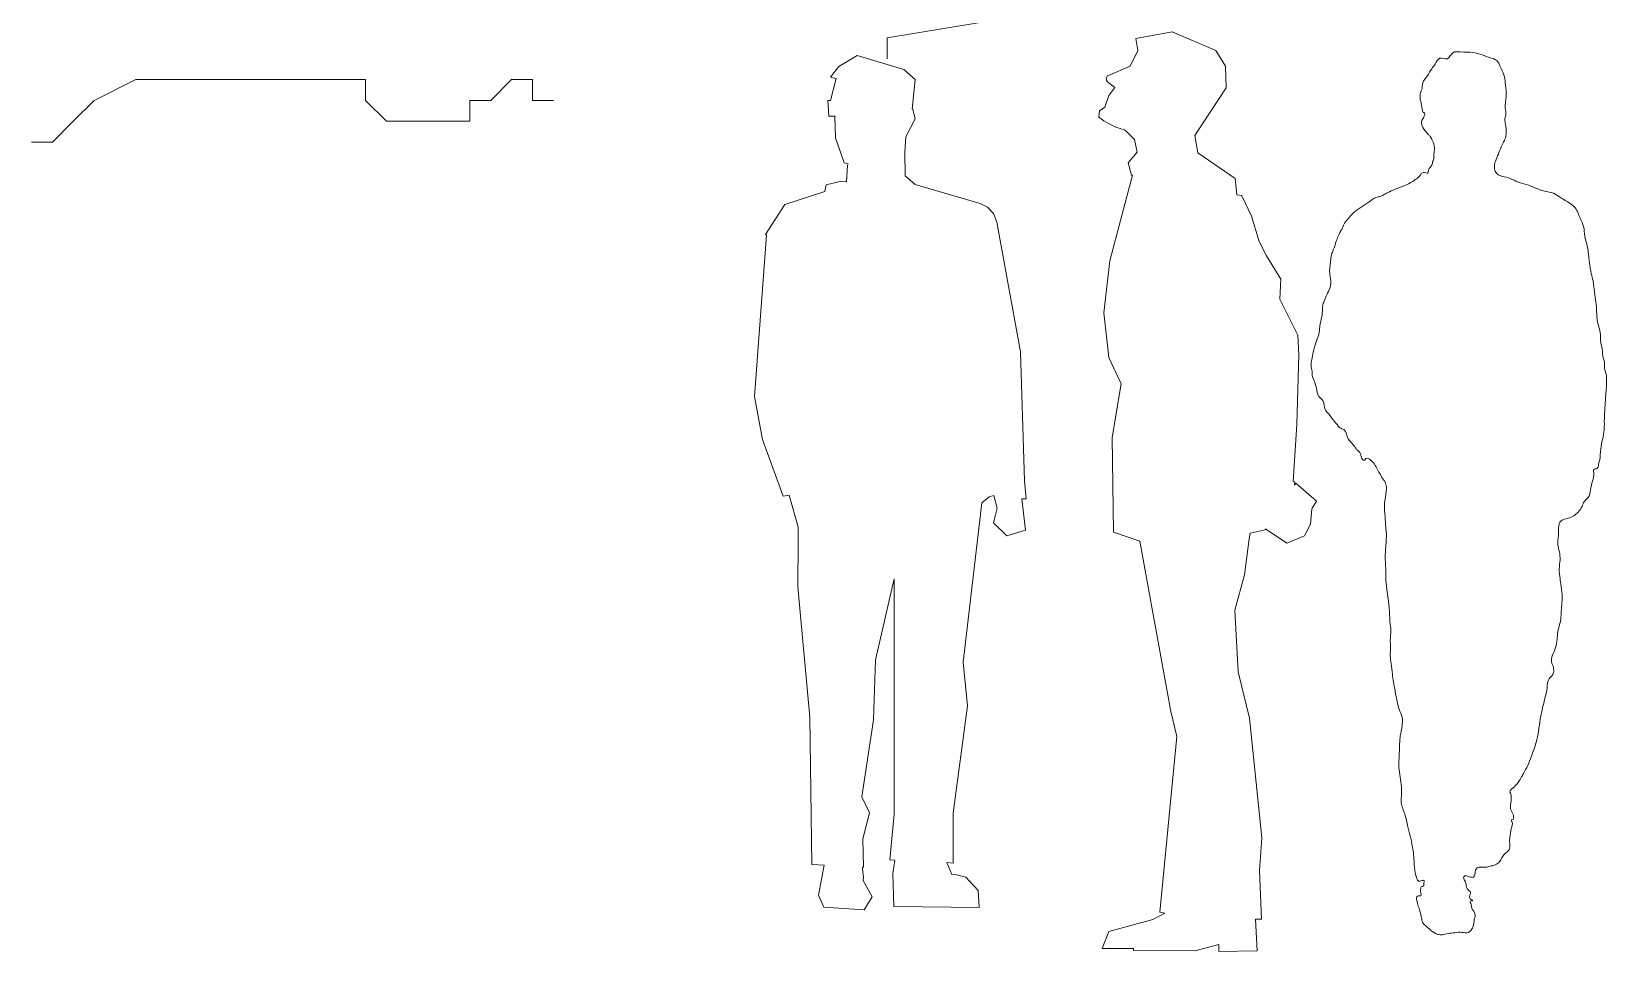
# Model space of a CAD drawing. Header units: millimetres. Extents: x -37049 to 129367, y 25385 to 90033.
# Drawn here: x 24789 to 28070, y 44465 to 46380 of the extents above; entities that cross this region are included whole.
import ezdxf

# ---------------------------------------------------------------- set-up
doc = ezdxf.new("R2010")
doc.units = ezdxf.units.MM
doc.header["$MEASUREMENT"] = 0
doc.layers.add('NBONG', color=253, linetype='Continuous', lineweight=5)
doc.layers.add('NCAY', color=3, linetype='Continuous', lineweight=13)

# ---------------------------------------------------------------- blocks, each defined once
blk = doc.blocks.new('A$C1A0A3921')
at = {"layer": 'NCAY'}
for p, q in [((2651.8, 217.1), (2912.7, 260.5)), ((2651.8, 173.7), (2651.8, 217.1)), ((999.9, 86.8), (1086.8, 130.3)), ((1086.8, 130.3), (1565, 130.3)), ((1565, 130.3), (1565, 86.8)), ((1825.9, 86.8), (1869.3, 130.3)), ((1869.3, 130.3), (1912.8, 130.3)), ((1912.8, 130.3), (1912.8, 86.8)), ((956.4, 43.4), (999.9, 86.8)), ((1565, 86.8), (1608.5, 43.4)), ((1782.4, 43.4), (1782.4, 86.8)), ((1782.4, 86.8), (1825.9, 86.8)), ((1912.8, 86.8), (1956.3, 86.8)), ((912.9, 0), (956.4, 43.4)), ((1608.5, 43.4), (1782.4, 43.4)), ((869.5, 0), (912.9, 0))]:
    blk.add_line(p, q, dxfattribs=at)

msp = doc.modelspace()

# ---------------------------------------------------------------- linework, layer by layer
at = {"layer": 'NBONG'}
for points in [[(27077.6, 46307.8), (27093.7, 46340.2), (27089.8, 46365.6), (27165.4, 46379.5), (27256.3, 46340.3), (27276.3, 46307.9), (27277.4, 46262.7), (27212.3, 46163.5), (27218.5, 46127.5), (27296.5, 46073.8), (27300.2, 46040.3), (27310.2, 46038.6), (27310.1, 46038.1), (27330.4, 45995.8), (27346.5, 45942.7), (27361.4, 45912.9), (27391.3, 45864.2), (27389.4, 45822.7), (27426.9, 45748), (27428.7, 45706.6), (27425.1, 45561.6), (27416.9, 45442.9), (27420.8, 45442.8), (27419.7, 45435.8), (27422.6, 45440), (27465.7, 45402.4), (27456.8, 45387.6), (27456.2, 45385.7), (27453.4, 45354.1), (27440.5, 45329.8), (27406.1, 45315.4), (27404.1, 45314.7), (27359.9, 45344.5), (27359.1, 45342.8), (27327.4, 45335.4), (27325.9, 45323.6), (27316.1, 45248.6), (27295.7, 45175.4), (27302.8, 45047.1), (27326.4, 44950.7), (27351.9, 44701.3), (27347.4, 44633), (27351.3, 44532.2), (27338.8, 44531.6), (27342.4, 44465.8), (27262.3, 44464.6), (27262.3, 44478.9), (27212.5, 44465.8), (27084.4, 44467), (27084.4, 44470.6), (27019.2, 44470.6), (27033.4, 44506.1), (27124.8, 44531), (27149.8, 44544.7), (27139.6, 44546.8), (27175.1, 44912.5), (27162.2, 44964.2), (27098.1, 45319.1), (27042.7, 45337.5), (27040.5, 45535), (27059.3, 45646.3), (27033, 45701.5), (27023, 45794.5), (27035.4, 45902.3), (27082.3, 46081.2), (27080.2, 46081.2), (27073.8, 46106.8), (27092.4, 46128.7), (27086.5, 46155.2), (27070.9, 46170.9), (27066.2, 46175.2), (27047.7, 46181.1), (27032.5, 46188.3), (27022.9, 46194.1), (27012.7, 46201.6), (27014, 46214.7), (27024.6, 46222.5), (27033.3, 46247), (27046.1, 46263.4), (27030.7, 46275.5), (27028.2, 46278.8), (27027.7, 46282.6), (27030.7, 46287.8), (27032.4, 46288.8), (27077.6, 46307.8)], [(26465.7, 46282.1), (26453.4, 46236.4), (26448, 46236.4), (26449.8, 46203.9), (26463.3, 46203.9), (26462.4, 46202.1), (26464.2, 46158.8), (26482.3, 46106.5), (26490.2, 46104.9), (26489.3, 46101.9), (26487, 46067.1), (26473.5, 46067.7), (26444.5, 46060.7), (26441.6, 46047.1), (26358.1, 46019.7), (26318.5, 45957.7), (26320.4, 45956.1), (26295, 45620.1), (26311.8, 45530.5), (26355.2, 45412.4), (26367.3, 45415), (26385.9, 45348.2), (26385.9, 45320.6), (26385.8, 45224.2), (26410.5, 44952.3), (26414.4, 44645.8), (26440.7, 44644.4), (26428.4, 44582.2), (26439.5, 44556.8), (26523.7, 44551.6), (26540.2, 44578.4), (26521.5, 44612.2), (26522.1, 44618.5), (26520.1, 44636.5), (26520.3, 44640.2), (26522, 44640.2), (26520.8, 44699.5), (26534.8, 44753.4), (26518.5, 44786.8), (26543.4, 44946.7), (26547.1, 45071.6), (26585.9, 45240.5), (26585.9, 44750.7), (26576.9, 44655.2), (26587.9, 44654.5), (26583.3, 44627.1), (26585.7, 44558.4), (26763.5, 44556), (26761.1, 44591.6), (26735.5, 44619.6), (26716.2, 44623.9), (26706, 44624.7), (26695.9, 44649.8), (26708.9, 44648.4), (26708.9, 44752.8), (26738.8, 44976.1), (26729.8, 45067), (26768.6, 45399.1), (26784.1, 45411.5), (26793.6, 45413.9), (26800.4, 45387.4), (26793.3, 45357.4), (26820.7, 45330.1), (26859.7, 45341.8), (26852, 45407), (26860.9, 45407), (26857.5, 45444.4), (26849.3, 45712.9), (26800.2, 45982.9), (26793, 46001), (26780.5, 46014.3), (26765, 46021.9), (26630.2, 46061.4), (26609, 46079.4), (26608.7, 46129.1), (26609.5, 46150.7), (26610.4, 46160.6), (26630.2, 46198.5), (26624.8, 46218.4), (26623.4, 46218.4), (26629.7, 46280.1), (26606, 46300.7), (26508.9, 46329.8), (26470.6, 46307.1), (26453.3, 46284.8), (26465.7, 46282.1)]]:
    msp.add_lwpolyline(points, dxfattribs=at)
msp.add_spline([(27687.4, 46211.9), (27690.8, 46209.9), (27691.4, 46206.8), (27688.4, 46200.6), (27684.8, 46191.8), (27686.2, 46182.7), (27691.7, 46173.7), (27698.6, 46165.8), (27702.5, 46161.8), (27707.3, 46152.7), (27709.9, 46146.4), (27711.2, 46129.4), (27709.9, 46119.6), (27710.2, 46115.3), (27708.5, 46111.1), (27707.2, 46106.4), (27705.9, 46101.7), (27699.1, 46092), (27697.9, 46085.2), (27689.1, 46086.9), (27680.1, 46078.8), (27671.6, 46071.7), (27661, 46064.7), (27647.4, 46058.6), (27629.5, 46051.7), (27613.8, 46044.4), (27605.2, 46039.9), (27601.9, 46037.9), (27594, 46035.9), (27577.4, 46026.8), (27545, 46004.3), (27530.2, 45988.9), (27522.8, 45978.6), (27519.9, 45971.2), (27512.8, 45958.4), (27508.3, 45946.8), (27505.7, 45939.9), (27503.3, 45931.6), (27500.8, 45925.1), (27497.1, 45915.4), (27495.1, 45902.2), (27493.7, 45889.4), (27493.1, 45882.1), (27495.2, 45865.9), (27493.7, 45845.9), (27487.1, 45832.1), (27481.6, 45818.5), (27480, 45814.6), (27478, 45797.3), (27476.3, 45783.6), (27473.5, 45770.9), (27472.4, 45764.7), (27471.5, 45754.2), (27465.8, 45735.8), (27459, 45711.8), (27456.2, 45697.2), (27454.4, 45684.7), (27456.5, 45672.7), (27457, 45664.8), (27461.8, 45651.1), (27466.4, 45632.9), (27470.9, 45620.1), (27479.8, 45610.4), (27483.2, 45594.2), (27491.2, 45583.8), (27500.9, 45571), (27511.1, 45558.6), (27514.2, 45555.1), (27522.5, 45551.2), (27531.8, 45531.8), (27543, 45519), (27550.1, 45509.3), (27556.1, 45503.3), (27559.4, 45492.8), (27561.5, 45489.1), (27566.1, 45487.9), (27568.6, 45490.8), (27578.8, 45487.7), (27594.2, 45465.4), (27600.2, 45455), (27602.5, 45450.6), (27606.5, 45445.5), (27607.6, 45397.4), (27608.5, 45369.5), (27610.2, 45348.4), (27611.3, 45334.4), (27610.2, 45310.6), (27609.1, 45281.2), (27610.2, 45254.9), (27610.2, 45237.9), (27613.1, 45212.8), (27614.8, 45199.7), (27617.6, 45173.5), (27619.5, 45144.9), (27620.7, 45130.5), (27619.6, 45117.7), (27619.9, 45091.8), (27619.3, 45079.8), (27621.6, 45064.5), (27623.8, 45042.3), (27629.3, 45008.6), (27634.3, 44981.7), (27637.7, 44969.3), (27644.4, 44952.8), (27644.4, 44938.6), (27642.1, 44922.4), (27639.8, 44910.4), (27639, 44896.7), (27637.8, 44869.9), (27637.5, 44855.7), (27637.5, 44847.7), (27640.1, 44828.3), (27642.7, 44807.3), (27642.7, 44787.6), (27642.4, 44774.5), (27649.8, 44750.3), (27654.3, 44732.1), (27664.6, 44688.9), (27668.6, 44658.3), (27670.6, 44633.8), (27674.8, 44616.6), (27678.3, 44611.3), (27684, 44611.9), (27689.7, 44612.4), (27689.2, 44606.8), (27688.8, 44601.1), (27684, 44599.3), (27683.1, 44595.4), (27682.3, 44591.4), (27683.2, 44580.6), (27676.3, 44580), (27674.6, 44570.9), (27677.7, 44559.2), (27684.5, 44534.4), (27687.3, 44524.3), (27694.6, 44517), (27704.8, 44507.9), (27718.4, 44500.2), (27728.1, 44499.4), (27739.8, 44501.9), (27753.7, 44503.8), (27768.8, 44504.5), (27782.2, 44504.5), (27785.6, 44506.9), (27790.6, 44513.2), (27793.9, 44527.7), (27794.2, 44531.9), (27796.5, 44539), (27788.5, 44557.5), (27787.9, 44562.3), (27786.2, 44569.4), (27791, 44570.3), (27785.9, 44574.6), (27786.3, 44584.5), (27786.8, 44586.5), (27780.8, 44593.8), (27778.1, 44599.3), (27776.2, 44609.6), (27772.2, 44618.7), (27773.1, 44620.7), (27783.6, 44620.4), (27792.5, 44619.3), (27797.3, 44634), (27802.2, 44639.8), (27813.3, 44639.9), (27827.2, 44642.1), (27837.8, 44644.9), (27846.9, 44651.6), (27856.8, 44666.8), (27863.7, 44672.7), (27868.5, 44682.2), (27867.9, 44692.2), (27868.5, 44701.9), (27871.4, 44720.4), (27872.9, 44735.1), (27872.1, 44738.8), (27876.2, 44739.8), (27876.1, 44743.2), (27875.8, 44748.7), (27870.8, 44759.3), (27870.2, 44770.5), (27871.4, 44784.2), (27870.5, 44792.2), (27868.8, 44796.5), (27877.2, 44807), (27887.9, 44820), (27894.7, 44831.1), (27896.7, 44834.9), (27905.9, 44852.1), (27912.9, 44870), (27923.2, 44899.8), (27928.3, 44923.7), (27931.7, 44947.9), (27936, 44968.8), (27942.3, 44994.7), (27946.1, 45013.5), (27950.2, 45032.5), (27957.7, 45041.1), (27959.9, 45050.8), (27957.4, 45061.3), (27955.8, 45065), (27960.5, 45089.5), (27966, 45106.2), (27967.5, 45122.3), (27970.4, 45138.4), (27974.5, 45156.6), (27975.6, 45173.9), (27977.3, 45208.3), (27974.8, 45229.3), (27972.5, 45245.1), (27971.6, 45266.1), (27973.1, 45284.5), (27970.8, 45300.5), (27968.5, 45315.6), (27969.9, 45336), (27971.5, 45355.8), (27974.5, 45360.6), (27989.8, 45366.6), (28001.8, 45372), (28010.8, 45379.6), (28018.9, 45391.4), (28023.7, 45401.6), (28031.7, 45409.6), (28036.3, 45426.1), (28040.7, 45443.8), (28043.1, 45462), (28043.1, 45468), (28049.8, 45470.3), (28053.9, 45482.2), (28055.6, 45488.8), (28057.1, 45504.2), (28061, 45528.2), (28064.5, 45546), (28065.3, 45561.1), (28065.3, 45572.1), (28066.5, 45596), (28067.9, 45618.4), (28069.3, 45636.3), (28069.7, 45658.4), (28069.6, 45663.7), (28066.2, 45676.2), (28065.9, 45688.1), (28062.2, 45705.2), (28060.8, 45718.5), (28057.1, 45737.4), (28056.8, 45753.4), (28052.8, 45768.5), (28049.2, 45796.4), (28047.9, 45816.9), (28044.9, 45837.1), (28041.7, 45860.7), (28038.1, 45875.6), (28034.3, 45898.9), (28032.4, 45915.8), (28029.6, 45934.2), (28024.6, 45953.9), (28022, 45974.4), (28015.2, 45990.6), (28004.6, 46012.8), (27994.4, 46021.9), (27973.2, 46034.8), (27959.1, 46043.3), (27940.9, 46047.8), (27922.3, 46054), (27902.4, 46061.8), (27883.9, 46067.2), (27875.3, 46071.5), (27856.8, 46077.8), (27845.4, 46081.2), (27839.2, 46087.2), (27836.6, 46096.5), (27838.3, 46109.5), (27844.6, 46124.7), (27849.7, 46138), (27860.3, 46162.1), (27860, 46182.3), (27858.3, 46199.1), (27860.3, 46208.2), (27858.8, 46221), (27859.7, 46234.1), (27861, 46252.3), (27859, 46273.3), (27856, 46289.6), (27848.5, 46307.3), (27841.2, 46319.5), (27828.4, 46325.2), (27810.7, 46331.5), (27791.3, 46336.6), (27765.7, 46337.5), (27749.9, 46335.9), (27738.4, 46323.5), (27722.7, 46324.6), (27713.2, 46312.4), (27705.7, 46302.6), (27697.1, 46287.7), (27687.1, 46273.1), (27686.1, 46266.4), (27686, 46262.3), (27683.8, 46256.6), (27681.5, 46247.6), (27682, 46238.1), (27684, 46230.1), (27686.8, 46214.7), (27687.4, 46211.9)], degree=3, dxfattribs=at)

# ---------------------------------------------------------------- block references
at = {"layer": 'NCAY', "ltscale": 30}
msp.add_blockref('A$C1A0A3921', (23920, 46149.7), dxfattribs=at)

doc.saveas('drawing.dxf')
